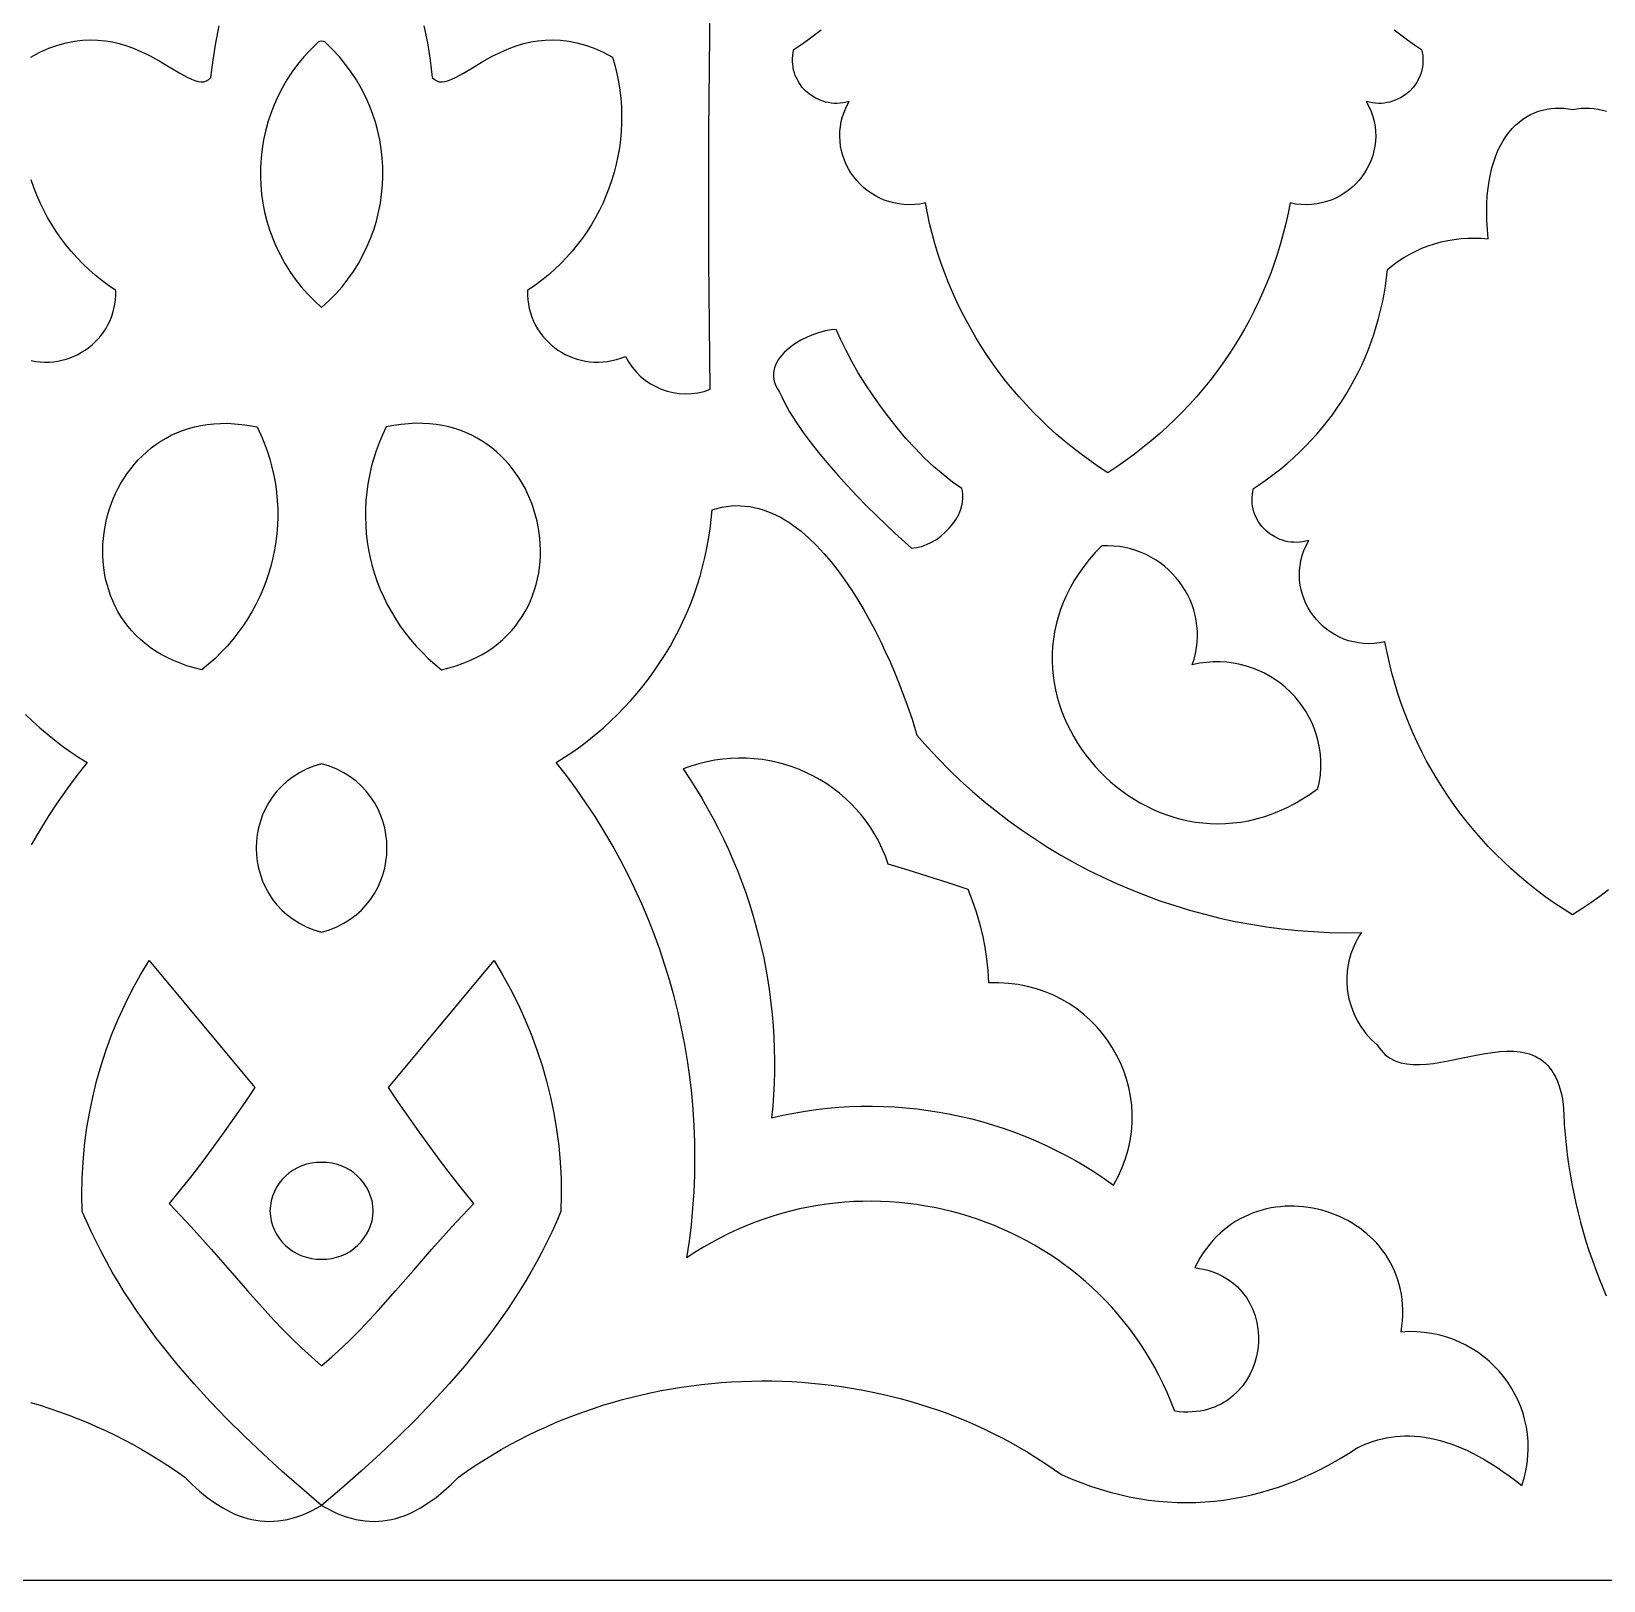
# Model space of a CAD drawing. Extents: x 50 to 3710, y -977 to -877.
# Drawn here: x 2681.3 to 2746.4, y -977.1 to -913 of the extents above; entities that cross this region are included whole.
import ezdxf

# ---------------------------------------------------------------- set-up
doc = ezdxf.new("R2010")
doc.units = 0
doc.layers.add('LAYER_1', color=18, linetype='CONTINUOUS')

msp = doc.modelspace()

# ---------------------------------------------------------------- linework, layer by layer
at = {"layer": 'LAYER_1'}
for points in [[(2697.582, -912.729), (2697.723, -913.432), (2697.838, -914.142), (2697.925, -914.857), (2698.013, -914.945), (2698.11, -915.003), (2698.216, -915.035), (2698.332, -915.041), (2698.456, -915.025), (2698.59, -914.987), (2698.733, -914.932), (2698.885, -914.86), (2699.217, -914.677), (2699.586, -914.456), (2699.994, -914.214), (2700.438, -913.969), (2700.675, -913.851), (2700.921, -913.738), (2701.177, -913.634), (2701.442, -913.54), (2701.717, -913.459), (2702.002, -913.392), (2702.296, -913.342), (2702.6, -913.312), (2702.914, -913.302), (2703.237, -913.316), (2703.571, -913.356), (2703.914, -913.423), (2704.266, -913.521), (2704.629, -913.651), (2705.002, -913.816), (2705.384, -914.017), (2705.482, -914.358), (2705.565, -914.701), (2705.633, -915.044), (2705.687, -915.388), (2705.726, -915.733), (2705.751, -916.077), (2705.762, -916.42), (2705.759, -916.763), (2705.742, -917.104), (2705.712, -917.443), (2705.668, -917.78), (2705.61, -918.115), (2705.54, -918.447), (2705.456, -918.775), (2705.359, -919.1), (2705.25, -919.42), (2705.127, -919.736), (2704.993, -920.047), (2704.845, -920.353), (2704.686, -920.654), (2704.514, -920.948), (2704.331, -921.236), (2704.136, -921.517), (2703.928, -921.791), (2703.71, -922.057), (2703.48, -922.315), (2703.239, -922.565), (2702.986, -922.806), (2702.723, -923.038), (2702.448, -923.261), (2702.164, -923.473), (2701.868, -923.676), (2701.867, -923.871), (2701.878, -924.062), (2701.902, -924.249), (2701.938, -924.431), (2701.985, -924.608), (2702.043, -924.78), (2702.111, -924.946), (2702.19, -925.107), (2702.278, -925.261), (2702.376, -925.409), (2702.482, -925.55), (2702.596, -925.684), (2702.718, -925.811), (2702.848, -925.93), (2702.984, -926.041), (2703.127, -926.143), (2703.276, -926.237), (2703.43, -926.322), (2703.589, -926.398), (2703.753, -926.464), (2703.921, -926.521), (2704.093, -926.567), (2704.269, -926.603), (2704.446, -926.628), (2704.627, -926.642), (2704.809, -926.645), (2704.993, -926.636), (2705.177, -926.615), (2705.363, -926.582), (2705.548, -926.536), (2705.733, -926.477), (2705.917, -926.405), (2706.046, -926.638), (2706.195, -926.854), (2706.361, -927.053), (2706.544, -927.233), (2706.741, -927.395), (2706.952, -927.538), (2707.173, -927.66), (2707.405, -927.762), (2707.646, -927.844), (2707.893, -927.903), (2708.146, -927.94), (2708.402, -927.954), (2708.66, -927.945), (2708.92, -927.912), (2709.178, -927.854), (2709.433, -927.77), (2709.398, -925.106), (2709.377, -922.442), (2709.37, -919.778), (2709.376, -917.114), (2709.397, -914.45), (2709.431, -911.786)], [(2681.306, -914.017), (2681.688, -913.816), (2682.061, -913.651), (2682.424, -913.521), (2682.776, -913.423), (2683.119, -913.356), (2683.453, -913.316), (2683.776, -913.302), (2684.09, -913.312), (2684.394, -913.342), (2684.688, -913.392), (2684.973, -913.459), (2685.248, -913.54), (2685.513, -913.634), (2685.769, -913.738), (2686.015, -913.851), (2686.252, -913.969), (2686.696, -914.214), (2687.104, -914.456), (2687.473, -914.677), (2687.805, -914.86), (2687.957, -914.932), (2688.1, -914.987), (2688.234, -915.025), (2688.358, -915.041), (2688.474, -915.035), (2688.58, -915.003), (2688.677, -914.945), (2688.765, -914.857), (2688.852, -914.142), (2688.967, -913.432), (2689.108, -912.729)], [(2737.738, -912.886), (2738.011, -913.101), (2738.291, -913.309), (2738.578, -913.51), (2738.871, -913.704), (2738.899, -913.83), (2738.918, -913.955), (2738.928, -914.078), (2738.929, -914.2), (2738.921, -914.32), (2738.905, -914.438), (2738.882, -914.554), (2738.851, -914.666), (2738.813, -914.776), (2738.767, -914.883), (2738.657, -915.085), (2738.522, -915.27), (2738.365, -915.438), (2738.188, -915.584), (2737.993, -915.708), (2737.783, -915.807), (2737.673, -915.847), (2737.56, -915.879), (2737.445, -915.904), (2737.327, -915.922), (2737.206, -915.932), (2737.084, -915.933), (2736.961, -915.927), (2736.836, -915.911), (2736.71, -915.887), (2736.583, -915.854), (2736.691, -916.058), (2736.781, -916.264), (2736.853, -916.471), (2736.907, -916.678), (2736.945, -916.886), (2736.966, -917.092), (2736.972, -917.297), (2736.962, -917.5), (2736.938, -917.701), (2736.899, -917.898), (2736.846, -918.09), (2736.78, -918.279), (2736.701, -918.461), (2736.61, -918.638), (2736.506, -918.808), (2736.392, -918.971), (2736.267, -919.126), (2736.131, -919.273), (2735.986, -919.41), (2735.831, -919.537), (2735.668, -919.654), (2735.496, -919.759), (2735.316, -919.853), (2735.129, -919.934), (2734.935, -920.002), (2734.735, -920.057), (2734.529, -920.097), (2734.317, -920.121), (2734.101, -920.131), (2733.881, -920.123), (2733.656, -920.099), (2733.429, -920.057), (2733.345, -920.482), (2733.251, -920.904), (2733.147, -921.323), (2733.032, -921.738), (2732.907, -922.149), (2732.771, -922.557), (2732.625, -922.96), (2732.469, -923.359), (2732.303, -923.753), (2732.127, -924.143), (2731.941, -924.528), (2731.745, -924.908), (2731.54, -925.283), (2731.325, -925.653), (2731.1, -926.017), (2730.865, -926.376), (2730.621, -926.729), (2730.368, -927.076), (2730.106, -927.417), (2729.834, -927.751), (2729.553, -928.08), (2729.263, -928.402), (2728.964, -928.717), (2728.656, -929.025), (2728.339, -929.326), (2728.014, -929.62), (2727.679, -929.906), (2727.337, -930.185), (2726.985, -930.456), (2726.625, -930.72), (2726.257, -930.975), (2725.881, -931.222), (2725.504, -930.975), (2725.136, -930.72), (2724.776, -930.456), (2724.425, -930.185), (2724.082, -929.906), (2723.748, -929.62), (2723.422, -929.326), (2723.106, -929.025), (2722.798, -928.717), (2722.499, -928.402), (2722.209, -928.08), (2721.928, -927.751), (2721.656, -927.417), (2721.393, -927.076), (2721.14, -926.729), (2720.896, -926.376), (2720.662, -926.017), (2720.437, -925.653), (2720.222, -925.283), (2720.016, -924.908), (2719.82, -924.528), (2719.634, -924.143), (2719.458, -923.753), (2719.292, -923.359), (2719.136, -922.96), (2718.99, -922.557), (2718.855, -922.149), (2718.73, -921.738), (2718.615, -921.323), (2718.51, -920.904), (2718.416, -920.482), (2718.333, -920.057), (2718.105, -920.099), (2717.881, -920.123), (2717.66, -920.131), (2717.444, -920.121), (2717.233, -920.097), (2717.027, -920.057), (2716.827, -920.002), (2716.633, -919.934), (2716.446, -919.853), (2716.266, -919.759), (2716.094, -919.654), (2715.93, -919.537), (2715.776, -919.41), (2715.63, -919.273), (2715.495, -919.126), (2715.37, -918.971), (2715.255, -918.808), (2715.152, -918.638), (2715.061, -918.461), (2714.982, -918.279), (2714.916, -918.09), (2714.863, -917.898), (2714.824, -917.701), (2714.8, -917.5), (2714.79, -917.297), (2714.795, -917.092), (2714.817, -916.886), (2714.854, -916.678), (2714.909, -916.471), (2714.981, -916.264), (2715.07, -916.058), (2715.178, -915.854), (2715.052, -915.887), (2714.926, -915.911), (2714.801, -915.927), (2714.677, -915.933), (2714.555, -915.932), (2714.435, -915.922), (2714.317, -915.904), (2714.201, -915.879), (2714.088, -915.847), (2713.978, -915.807), (2713.768, -915.708), (2713.573, -915.584), (2713.396, -915.438), (2713.239, -915.27), (2713.105, -915.085), (2712.994, -914.883), (2712.949, -914.776), (2712.911, -914.666), (2712.88, -914.554), (2712.856, -914.438), (2712.841, -914.32), (2712.833, -914.2), (2712.834, -914.078), (2712.844, -913.955), (2712.862, -913.83), (2712.89, -913.704), (2713.184, -913.51), (2713.471, -913.309), (2713.751, -913.101), (2714.024, -912.886)], [(2746.612, -948.489), (2746.25, -948.761), (2745.88, -949.025), (2745.501, -949.28), (2745.114, -949.527), (2744.726, -949.28), (2744.347, -949.025), (2743.977, -948.761), (2743.615, -948.489), (2743.263, -948.209), (2742.919, -947.921), (2742.584, -947.625), (2742.258, -947.322), (2741.941, -947.012), (2741.633, -946.694), (2741.335, -946.369), (2741.046, -946.037), (2740.766, -945.699), (2740.496, -945.354), (2740.236, -945.003), (2739.985, -944.646), (2739.744, -944.282), (2739.513, -943.913), (2739.291, -943.538), (2739.08, -943.158), (2738.879, -942.772), (2738.688, -942.382), (2738.507, -941.986), (2738.337, -941.585), (2738.177, -941.18), (2738.027, -940.771), (2737.889, -940.357), (2737.76, -939.939), (2737.643, -939.517), (2737.536, -939.091), (2737.44, -938.662), (2737.355, -938.229), (2737.128, -938.271), (2736.903, -938.296), (2736.683, -938.303), (2736.467, -938.294), (2736.255, -938.269), (2736.049, -938.229), (2735.849, -938.175), (2735.655, -938.107), (2735.468, -938.026), (2735.288, -937.932), (2735.117, -937.826), (2734.953, -937.71), (2734.798, -937.582), (2734.653, -937.445), (2734.517, -937.299), (2734.392, -937.144), (2734.278, -936.981), (2734.175, -936.811), (2734.083, -936.634), (2734.004, -936.451), (2733.938, -936.263), (2733.886, -936.07), (2733.847, -935.873), (2733.822, -935.673), (2733.812, -935.47), (2733.818, -935.265), (2733.839, -935.058), (2733.877, -934.851), (2733.931, -934.643), (2734.003, -934.436), (2734.093, -934.23), (2734.201, -934.026), (2734.074, -934.06), (2733.948, -934.084), (2733.823, -934.099), (2733.7, -934.106), (2733.578, -934.104), (2733.458, -934.094), (2733.339, -934.077), (2733.224, -934.052), (2733.111, -934.019), (2733.001, -933.98), (2732.791, -933.881), (2732.596, -933.757), (2732.419, -933.61), (2732.262, -933.443), (2732.127, -933.257), (2732.017, -933.055), (2731.971, -932.949), (2731.933, -932.839), (2731.902, -932.726), (2731.879, -932.611), (2731.863, -932.493), (2731.856, -932.373), (2731.857, -932.251), (2731.866, -932.127), (2731.885, -932.002), (2731.913, -931.876), (2732.206, -931.683), (2732.493, -931.482), (2732.773, -931.273), (2733.047, -931.058), (2733.313, -930.835), (2733.572, -930.606), (2733.824, -930.37), (2734.068, -930.127), (2734.305, -929.878), (2734.535, -929.623), (2734.757, -929.361), (2734.971, -929.094), (2735.177, -928.822), (2735.375, -928.543), (2735.565, -928.26), (2735.747, -927.972), (2735.921, -927.678), (2736.086, -927.38), (2736.243, -927.077), (2736.391, -926.77), (2736.53, -926.458), (2736.66, -926.143), (2736.782, -925.824), (2736.894, -925.501), (2736.997, -925.174), (2737.091, -924.844), (2737.176, -924.511), (2737.251, -924.175), (2737.316, -923.837), (2737.372, -923.495), (2737.418, -923.151), (2737.454, -922.805), (2737.674, -922.628), (2737.902, -922.464), (2738.138, -922.312), (2738.38, -922.172), (2738.629, -922.046), (2738.884, -921.932), (2739.144, -921.832), (2739.408, -921.744), (2739.677, -921.671), (2739.95, -921.611), (2740.225, -921.564), (2740.503, -921.532), (2740.783, -921.514), (2741.065, -921.51), (2741.348, -921.52), (2741.631, -921.546), (2741.596, -921.157), (2741.575, -920.785), (2741.567, -920.428), (2741.573, -920.086), (2741.591, -919.759), (2741.622, -919.447), (2741.664, -919.151), (2741.717, -918.869), (2741.781, -918.602), (2741.856, -918.349), (2741.94, -918.111), (2742.033, -917.887), (2742.136, -917.677), (2742.246, -917.481), (2742.364, -917.298), (2742.49, -917.13), (2742.623, -916.975), (2742.762, -916.834), (2742.907, -916.705), (2743.057, -916.59), (2743.213, -916.488), (2743.373, -916.399), (2743.537, -916.323), (2743.704, -916.259), (2743.875, -916.208), (2744.048, -916.17), (2744.223, -916.143), (2744.4, -916.128), (2744.578, -916.126), (2744.756, -916.135), (2744.935, -916.156), (2745.114, -916.189), (2745.292, -916.156), (2745.471, -916.135), (2745.649, -916.126), (2745.827, -916.128), (2746.004, -916.143), (2746.179, -916.17), (2746.353, -916.208), (2746.523, -916.259)], [(2681.327, -926.582), (2681.513, -926.615), (2681.697, -926.636), (2681.881, -926.645), (2682.063, -926.642), (2682.244, -926.628), (2682.422, -926.603), (2682.597, -926.567), (2682.769, -926.521), (2682.937, -926.464), (2683.101, -926.398), (2683.26, -926.322), (2683.414, -926.237), (2683.563, -926.143), (2683.706, -926.041), (2683.842, -925.93), (2683.972, -925.811), (2684.094, -925.684), (2684.208, -925.55), (2684.314, -925.409), (2684.412, -925.261), (2684.5, -925.107), (2684.579, -924.946), (2684.647, -924.78), (2684.705, -924.608), (2684.752, -924.431), (2684.788, -924.249), (2684.812, -924.062), (2684.823, -923.871), (2684.822, -923.676), (2684.527, -923.473), (2684.242, -923.261), (2683.967, -923.038), (2683.704, -922.806), (2683.451, -922.565), (2683.21, -922.315), (2682.98, -922.057), (2682.762, -921.791), (2682.555, -921.517), (2682.359, -921.236), (2682.176, -920.948), (2682.004, -920.654), (2681.845, -920.353), (2681.697, -920.047), (2681.563, -919.736), (2681.44, -919.42), (2681.331, -919.1)], [(2681.3, -969.705), (2681.699, -969.826), (2682.096, -969.955), (2682.491, -970.091), (2682.884, -970.234), (2683.273, -970.386), (2683.66, -970.545), (2684.043, -970.712), (2684.424, -970.886), (2684.801, -971.069), (2685.174, -971.259), (2685.544, -971.456), (2685.91, -971.661), (2686.272, -971.874), (2686.63, -972.095), (2686.984, -972.323), (2687.334, -972.559), (2687.678, -972.803), (2687.984, -973.102), (2688.295, -973.381), (2688.61, -973.637), (2688.931, -973.869), (2689.257, -974.074), (2689.59, -974.25), (2689.758, -974.327), (2689.929, -974.396), (2690.101, -974.457), (2690.275, -974.509), (2690.451, -974.552), (2690.629, -974.586), (2690.808, -974.611), (2690.99, -974.627), (2691.174, -974.632), (2691.359, -974.628), (2691.547, -974.613), (2691.737, -974.588), (2691.93, -974.551), (2692.125, -974.504), (2692.322, -974.445), (2692.521, -974.374), (2692.723, -974.292), (2692.927, -974.197), (2693.134, -974.09), (2693.344, -973.97), (2692.51, -973.26), (2691.702, -972.549), (2690.92, -971.835), (2690.164, -971.118), (2689.436, -970.396), (2688.736, -969.669), (2688.065, -968.934), (2687.423, -968.191), (2687.113, -967.816), (2686.812, -967.438), (2686.517, -967.058), (2686.231, -966.676), (2685.953, -966.29), (2685.682, -965.901), (2685.42, -965.509), (2685.166, -965.113), (2684.92, -964.714), (2684.683, -964.311), (2684.454, -963.905), (2684.234, -963.494), (2684.022, -963.08), (2683.819, -962.661), (2683.625, -962.238), (2683.439, -961.81), (2683.424, -961.124), (2683.434, -960.44), (2683.471, -959.759), (2683.533, -959.08), (2683.62, -958.405), (2683.733, -957.734), (2683.87, -957.068), (2684.033, -956.408), (2684.221, -955.755), (2684.433, -955.108), (2684.669, -954.47), (2684.929, -953.839), (2685.214, -953.218), (2685.522, -952.607), (2685.854, -952.006), (2686.21, -951.416), (2690.578, -956.666), (2690.164, -957.286), (2689.741, -957.902), (2689.31, -958.512), (2688.872, -959.116), (2688.426, -959.715), (2687.972, -960.309), (2687.511, -960.897), (2687.042, -961.479), (2687.508, -961.967), (2687.951, -962.443), (2688.779, -963.364), (2689.548, -964.246), (2690.282, -965.092), (2691.005, -965.905), (2691.37, -966.301), (2691.741, -966.69), (2692.121, -967.073), (2692.513, -967.45), (2692.92, -967.821), (2693.345, -968.187), (2693.77, -967.821), (2694.177, -967.45), (2694.569, -967.073), (2694.949, -966.69), (2695.32, -966.301), (2695.685, -965.905), (2696.408, -965.092), (2697.142, -964.246), (2697.911, -963.364), (2698.739, -962.443), (2699.182, -961.967), (2699.648, -961.479), (2699.179, -960.897), (2698.718, -960.309), (2698.264, -959.715), (2697.818, -959.116), (2697.38, -958.512), (2696.949, -957.902), (2696.527, -957.286), (2696.112, -956.666), (2700.48, -951.416), (2700.836, -952.006), (2701.168, -952.607), (2701.476, -953.218), (2701.761, -953.839), (2702.021, -954.47), (2702.257, -955.108), (2702.469, -955.755), (2702.657, -956.408), (2702.82, -957.068), (2702.957, -957.734), (2703.07, -958.405), (2703.158, -959.08), (2703.219, -959.759), (2703.256, -960.44), (2703.266, -961.124), (2703.251, -961.81), (2703.065, -962.238), (2702.871, -962.661), (2702.668, -963.08), (2702.456, -963.494), (2702.236, -963.905), (2702.007, -964.311), (2701.77, -964.714), (2701.524, -965.113), (2701.27, -965.509), (2701.008, -965.901), (2700.737, -966.29), (2700.459, -966.676), (2700.173, -967.058), (2699.878, -967.438), (2699.267, -968.191), (2698.625, -968.934), (2697.954, -969.669), (2697.254, -970.396), (2696.526, -971.118), (2695.77, -971.835), (2694.988, -972.549), (2694.18, -973.26), (2693.346, -973.97), (2693.556, -974.09), (2693.763, -974.197), (2693.967, -974.292), (2694.169, -974.374), (2694.368, -974.445), (2694.565, -974.504), (2694.76, -974.551), (2694.953, -974.588), (2695.143, -974.613), (2695.331, -974.628), (2695.517, -974.632), (2695.7, -974.627), (2695.882, -974.611), (2696.062, -974.586), (2696.239, -974.552), (2696.415, -974.509), (2696.589, -974.457), (2696.761, -974.396), (2696.932, -974.327), (2697.1, -974.25), (2697.433, -974.074), (2697.759, -973.869), (2698.08, -973.637), (2698.395, -973.381), (2698.706, -973.102), (2699.012, -972.803), (2699.356, -972.559), (2699.706, -972.323), (2700.06, -972.095), (2700.418, -971.874), (2700.78, -971.661), (2701.146, -971.456), (2701.516, -971.259), (2701.889, -971.069), (2702.266, -970.886), (2702.647, -970.712), (2703.03, -970.545), (2703.417, -970.386), (2703.806, -970.234), (2704.199, -970.091), (2704.594, -969.955), (2704.991, -969.826), (2705.391, -969.705), (2705.792, -969.592), (2706.196, -969.487), (2706.602, -969.389), (2707.009, -969.299), (2707.418, -969.217), (2707.828, -969.142), (2708.239, -969.075), (2708.652, -969.016), (2709.065, -968.965), (2709.479, -968.921), (2709.894, -968.885), (2710.309, -968.856), (2710.725, -968.835), (2711.141, -968.822), (2711.556, -968.817), (2711.972, -968.819), (2712.387, -968.829), (2712.802, -968.846), (2713.217, -968.871), (2713.63, -968.904), (2714.043, -968.945), (2714.454, -968.993), (2714.865, -969.049), (2715.274, -969.113), (2715.681, -969.184), (2716.087, -969.263), (2716.491, -969.35), (2716.894, -969.444), (2717.294, -969.546), (2717.691, -969.656), (2718.087, -969.773), (2718.48, -969.898), (2718.87, -970.031), (2719.257, -970.171), (2719.641, -970.319), (2720.022, -970.475), (2720.4, -970.639), (2720.774, -970.81), (2721.145, -970.988), (2721.512, -971.175), (2721.874, -971.369), (2722.233, -971.571), (2722.588, -971.78), (2722.938, -971.997), (2723.284, -972.222), (2723.625, -972.455), (2723.961, -972.695), (2724.366, -972.869), (2724.769, -973.028), (2725.172, -973.173), (2725.574, -973.304), (2725.975, -973.421), (2726.376, -973.523), (2726.774, -973.611), (2727.172, -973.686), (2727.569, -973.747), (2727.964, -973.794), (2728.358, -973.827), (2728.75, -973.847), (2729.141, -973.854), (2729.53, -973.847), (2729.918, -973.827), (2730.304, -973.795), (2730.689, -973.749), (2731.071, -973.691), (2731.452, -973.62), (2731.831, -973.536), (2732.207, -973.44), (2732.582, -973.332), (2732.955, -973.211), (2733.325, -973.078), (2733.693, -972.933), (2734.059, -972.777), (2734.423, -972.608), (2734.784, -972.428), (2735.142, -972.236), (2735.498, -972.033), (2735.852, -971.818), (2736.202, -971.593), (2736.536, -971.44), (2736.881, -971.313), (2737.058, -971.259), (2737.238, -971.213), (2737.421, -971.174), (2737.607, -971.142), (2737.796, -971.118), (2737.988, -971.102), (2738.183, -971.094), (2738.382, -971.095), (2738.583, -971.104), (2738.788, -971.121), (2738.995, -971.147), (2739.206, -971.183), (2739.42, -971.228), (2739.637, -971.282), (2739.857, -971.346), (2740.08, -971.42), (2740.307, -971.503), (2740.537, -971.598), (2740.77, -971.702), (2741.006, -971.818), (2741.245, -971.944), (2741.488, -972.081), (2741.734, -972.23), (2741.983, -972.39), (2742.236, -972.562), (2742.492, -972.746), (2742.751, -972.941), (2743.014, -973.15), (2743.11, -972.842), (2743.186, -972.536), (2743.24, -972.23), (2743.273, -971.925), (2743.287, -971.623), (2743.28, -971.323), (2743.255, -971.028), (2743.212, -970.736), (2743.15, -970.45), (2743.071, -970.169), (2742.975, -969.894), (2742.863, -969.626), (2742.735, -969.366), (2742.592, -969.115), (2742.434, -968.872), (2742.262, -968.639), (2742.077, -968.417), (2741.878, -968.206), (2741.667, -968.006), (2741.443, -967.819), (2741.208, -967.645), (2740.962, -967.485), (2740.706, -967.339), (2740.44, -967.209), (2740.164, -967.094), (2739.88, -966.996), (2739.587, -966.915), (2739.287, -966.852), (2738.979, -966.808), (2738.665, -966.783), (2738.345, -966.778), (2738.019, -966.793), (2738.054, -966.557), (2738.077, -966.324), (2738.09, -966.097), (2738.092, -965.873), (2738.083, -965.655), (2738.063, -965.441), (2738.034, -965.231), (2737.995, -965.027), (2737.947, -964.827), (2737.89, -964.632), (2737.824, -964.443), (2737.749, -964.259), (2737.666, -964.08), (2737.576, -963.906), (2737.477, -963.738), (2737.372, -963.575), (2737.259, -963.418), (2737.14, -963.267), (2737.014, -963.122), (2736.882, -962.982), (2736.744, -962.849), (2736.601, -962.722), (2736.453, -962.601), (2736.299, -962.486), (2736.141, -962.378), (2735.978, -962.276), (2735.812, -962.181), (2735.641, -962.092), (2735.468, -962.01), (2735.291, -961.936), (2735.111, -961.868), (2734.928, -961.807), (2734.743, -961.753), (2734.557, -961.706), (2734.368, -961.667), (2734.178, -961.635), (2733.987, -961.611), (2733.795, -961.594), (2733.603, -961.585), (2733.41, -961.584), (2733.218, -961.59), (2733.026, -961.605), (2732.834, -961.628), (2732.644, -961.658), (2732.454, -961.697), (2732.267, -961.745), (2732.081, -961.801), (2731.897, -961.865), (2731.715, -961.938), (2731.537, -962.019), (2731.361, -962.11), (2731.189, -962.209), (2731.02, -962.317), (2730.855, -962.435), (2730.694, -962.561), (2730.538, -962.697), (2730.387, -962.842), (2730.241, -962.997), (2730.1, -963.161), (2729.964, -963.334), (2729.835, -963.518), (2729.712, -963.711), (2729.596, -963.914), (2729.486, -964.127), (2729.671, -964.157), (2729.849, -964.194), (2730.02, -964.239), (2730.184, -964.29), (2730.341, -964.349), (2730.491, -964.414), (2730.634, -964.485), (2730.771, -964.562), (2730.9, -964.645), (2731.023, -964.734), (2731.139, -964.828), (2731.248, -964.926), (2731.351, -965.029), (2731.447, -965.137), (2731.619, -965.364), (2731.766, -965.606), (2731.886, -965.859), (2731.982, -966.122), (2732.052, -966.393), (2732.097, -966.67), (2732.118, -966.95), (2732.115, -967.231), (2732.088, -967.511), (2732.037, -967.788), (2731.963, -968.059), (2731.866, -968.323), (2731.746, -968.577), (2731.604, -968.819), (2731.44, -969.047), (2731.254, -969.259), (2731.047, -969.452), (2730.935, -969.541), (2730.819, -969.625), (2730.697, -969.703), (2730.569, -969.775), (2730.437, -969.841), (2730.3, -969.9), (2730.157, -969.952), (2730.01, -969.998), (2729.857, -970.036), (2729.7, -970.066), (2729.537, -970.089), (2729.37, -970.103), (2729.198, -970.109), (2729.021, -970.106), (2728.84, -970.095), (2728.654, -970.074), (2728.508, -969.697), (2728.353, -969.327), (2728.187, -968.965), (2728.013, -968.611), (2727.829, -968.264), (2727.635, -967.924), (2727.433, -967.592), (2727.222, -967.269), (2727.003, -966.953), (2726.776, -966.644), (2726.54, -966.344), (2726.297, -966.052), (2726.046, -965.768), (2725.788, -965.493), (2725.523, -965.225), (2725.251, -964.966), (2724.972, -964.715), (2724.687, -964.473), (2724.396, -964.239), (2724.098, -964.014), (2723.795, -963.798), (2723.487, -963.59), (2723.173, -963.392), (2722.854, -963.202), (2722.53, -963.021), (2722.201, -962.849), (2721.868, -962.687), (2721.531, -962.533), (2721.189, -962.389), (2720.844, -962.254), (2720.496, -962.128), (2720.144, -962.012), (2719.789, -961.906), (2719.431, -961.809), (2719.071, -961.722), (2718.708, -961.644), (2718.343, -961.577), (2717.976, -961.519), (2717.607, -961.471), (2717.236, -961.433), (2716.865, -961.405), (2716.492, -961.388), (2716.118, -961.381), (2715.744, -961.384), (2715.369, -961.397), (2714.994, -961.421), (2714.619, -961.455), (2714.245, -961.5), (2713.871, -961.556), (2713.497, -961.622), (2713.125, -961.699), (2712.753, -961.788), (2712.383, -961.886), (2712.015, -961.996), (2711.648, -962.118), (2711.284, -962.25), (2710.921, -962.393), (2710.561, -962.548), (2710.204, -962.714), (2709.85, -962.892), (2709.499, -963.081), (2709.151, -963.281), (2708.807, -963.493), (2708.466, -963.717), (2708.567, -963.035), (2708.649, -962.351), (2708.713, -961.668), (2708.759, -960.984), (2708.787, -960.301), (2708.798, -959.619), (2708.79, -958.937), (2708.764, -958.258), (2708.721, -957.58), (2708.661, -956.903), (2708.583, -956.23), (2708.487, -955.559), (2708.374, -954.891), (2708.244, -954.226), (2708.097, -953.565), (2707.933, -952.909), (2707.751, -952.256), (2707.553, -951.608), (2707.338, -950.965), (2707.107, -950.328), (2706.858, -949.696), (2706.594, -949.07), (2706.312, -948.451), (2706.015, -947.838), (2705.701, -947.232), (2705.371, -946.633), (2705.025, -946.042), (2704.663, -945.459), (2704.284, -944.884), (2703.89, -944.318), (2703.481, -943.761), (2703.055, -943.212), (2703.402, -942.996), (2703.74, -942.77), (2704.07, -942.535), (2704.392, -942.291), (2704.705, -942.038), (2705.01, -941.777), (2705.306, -941.508), (2705.594, -941.231), (2705.873, -940.946), (2706.142, -940.653), (2706.403, -940.353), (2706.654, -940.046), (2706.896, -939.732), (2707.128, -939.411), (2707.35, -939.084), (2707.562, -938.751), (2707.765, -938.412), (2707.957, -938.067), (2708.139, -937.716), (2708.311, -937.36), (2708.472, -936.999), (2708.622, -936.633), (2708.762, -936.263), (2708.89, -935.888), (2709.008, -935.509), (2709.114, -935.125), (2709.209, -934.738), (2709.292, -934.348), (2709.364, -933.954), (2709.423, -933.557), (2709.471, -933.157), (2709.507, -932.755), (2709.707, -932.697), (2709.906, -932.651), (2710.103, -932.617), (2710.298, -932.596), (2710.492, -932.586), (2710.684, -932.588), (2710.875, -932.601), (2711.064, -932.624), (2711.251, -932.659), (2711.436, -932.703), (2711.62, -932.757), (2711.802, -932.821), (2711.981, -932.895), (2712.159, -932.977), (2712.335, -933.068), (2712.51, -933.168), (2712.682, -933.276), (2712.852, -933.392), (2713.186, -933.645), (2713.512, -933.927), (2713.829, -934.234), (2714.137, -934.564), (2714.436, -934.916), (2714.725, -935.285), (2715.005, -935.671), (2715.276, -936.07), (2715.536, -936.481), (2715.785, -936.9), (2716.025, -937.326), (2716.253, -937.757), (2716.47, -938.189), (2716.676, -938.62), (2716.871, -939.049), (2717.053, -939.472), (2717.224, -939.888), (2717.528, -940.687), (2717.782, -941.427), (2717.982, -942.088), (2718.416, -942.58), (2718.862, -943.058), (2719.321, -943.522), (2719.792, -943.972), (2720.274, -944.408), (2720.767, -944.83), (2721.271, -945.237), (2721.785, -945.629), (2722.31, -946.007), (2722.845, -946.37), (2723.388, -946.718), (2723.941, -947.05), (2724.503, -947.367), (2725.073, -947.669), (2725.652, -947.955), (2726.238, -948.225), (2726.831, -948.479), (2727.431, -948.716), (2728.038, -948.938), (2728.652, -949.143), (2729.271, -949.331), (2729.896, -949.502), (2730.526, -949.657), (2731.161, -949.794), (2731.801, -949.914), (2732.445, -950.017), (2733.093, -950.102), (2733.745, -950.169), (2734.399, -950.219), (2735.057, -950.25), (2735.717, -950.263), (2736.379, -950.258), (2736.289, -950.397), (2736.207, -950.54), (2736.131, -950.685), (2736.063, -950.832), (2735.949, -951.133), (2735.864, -951.44), (2735.807, -951.752), (2735.78, -952.067), (2735.78, -952.382), (2735.809, -952.695), (2735.866, -953.005), (2735.951, -953.309), (2736.064, -953.606), (2736.204, -953.893), (2736.371, -954.169), (2736.465, -954.302), (2736.566, -954.431), (2736.674, -954.557), (2736.788, -954.678), (2736.909, -954.795), (2737.036, -954.907), (2737.111, -955.025), (2737.192, -955.132), (2737.278, -955.228), (2737.369, -955.315), (2737.465, -955.392), (2737.565, -955.46), (2737.671, -955.519), (2737.78, -955.57), (2737.894, -955.613), (2738.012, -955.649), (2738.259, -955.698), (2738.519, -955.723), (2738.791, -955.725), (2739.073, -955.708), (2739.364, -955.675), (2739.662, -955.629), (2739.966, -955.574), (2740.583, -955.448), (2741.203, -955.322), (2741.51, -955.267), (2741.813, -955.221), (2742.111, -955.188), (2742.401, -955.172), (2742.682, -955.174), (2742.953, -955.198), (2743.212, -955.248), (2743.336, -955.284), (2743.457, -955.327), (2743.574, -955.378), (2743.687, -955.437), (2743.795, -955.505), (2743.9, -955.583), (2744, -955.669), (2744.095, -955.766), (2744.184, -955.873), (2744.269, -955.991), (2744.349, -956.12), (2744.422, -956.26), (2744.49, -956.413), (2744.552, -956.578), (2744.608, -956.755), (2744.658, -956.946), (2744.7, -957.15), (2744.736, -957.368), (2744.753, -957.787), (2744.778, -958.204), (2744.811, -958.619), (2744.851, -959.031), (2744.9, -959.442), (2744.956, -959.851), (2745.02, -960.257), (2745.091, -960.661), (2745.17, -961.063), (2745.256, -961.462), (2745.35, -961.858), (2745.451, -962.252), (2745.56, -962.643), (2745.675, -963.031), (2745.798, -963.416), (2745.927, -963.798), (2746.064, -964.177), (2746.207, -964.553), (2746.515, -965.295)], [(2681.096, -941.231), (2681.384, -941.508), (2681.68, -941.777), (2681.985, -942.038), (2682.298, -942.291), (2682.62, -942.535), (2682.95, -942.77), (2683.289, -942.996), (2683.635, -943.212), (2683.209, -943.761), (2682.8, -944.318), (2682.406, -944.884), (2682.027, -945.459), (2681.665, -946.042), (2681.319, -946.633)], [(2759.058, -977.082), (2693.345, -977.082), (2627.632, -977.082)]]:
    msp.add_lwpolyline(points, dxfattribs=at)
for points in [[(2693.345, -924.39), (2693.646, -924.112), (2693.928, -923.822), (2694.191, -923.521), (2694.435, -923.21), (2694.66, -922.889), (2694.866, -922.559), (2695.053, -922.221), (2695.221, -921.876), (2695.37, -921.524), (2695.5, -921.166), (2695.611, -920.804), (2695.703, -920.437), (2695.776, -920.067), (2695.83, -919.695), (2695.864, -919.32), (2695.88, -918.945), (2695.876, -918.569), (2695.853, -918.193), (2695.811, -917.819), (2695.75, -917.447), (2695.67, -917.078), (2695.571, -916.712), (2695.452, -916.351), (2695.314, -915.995), (2695.157, -915.645), (2694.981, -915.301), (2694.786, -914.965), (2694.571, -914.637), (2694.337, -914.318), (2694.084, -914.009), (2693.811, -913.711), (2693.519, -913.424), (2693.497, -913.404), (2693.467, -913.387), (2693.42, -913.372), (2693.345, -913.361), (2693.27, -913.372), (2693.223, -913.387), (2693.171, -913.424), (2692.879, -913.711), (2692.607, -914.009), (2692.353, -914.318), (2692.119, -914.637), (2691.904, -914.965), (2691.709, -915.301), (2691.533, -915.645), (2691.376, -915.995), (2691.238, -916.351), (2691.119, -916.712), (2691.02, -917.078), (2690.94, -917.447), (2690.879, -917.819), (2690.837, -918.193), (2690.814, -918.569), (2690.81, -918.945), (2690.826, -919.32), (2690.86, -919.695), (2690.914, -920.067), (2690.987, -920.437), (2691.079, -920.804), (2691.19, -921.166), (2691.32, -921.524), (2691.469, -921.876), (2691.637, -922.221), (2691.824, -922.559), (2692.03, -922.889), (2692.255, -923.21), (2692.499, -923.521), (2692.762, -923.822), (2693.044, -924.112)], [(2719.847, -931.876), (2719.455, -931.607), (2719.063, -931.303), (2718.673, -930.966), (2718.286, -930.601), (2717.905, -930.211), (2717.531, -929.8), (2717.167, -929.371), (2716.815, -928.927), (2716.476, -928.473), (2716.152, -928.012), (2715.846, -927.548), (2715.558, -927.083), (2715.292, -926.623), (2715.049, -926.169), (2714.831, -925.727), (2714.639, -925.299), (2714.435, -925.312), (2714.205, -925.351), (2713.958, -925.415), (2713.701, -925.502), (2713.44, -925.611), (2713.182, -925.74), (2712.934, -925.889), (2712.703, -926.056), (2712.596, -926.146), (2712.496, -926.24), (2712.404, -926.338), (2712.32, -926.44), (2712.245, -926.545), (2712.181, -926.653), (2712.129, -926.765), (2712.088, -926.88), (2712.06, -926.998), (2712.046, -927.118), (2712.046, -927.241), (2712.062, -927.367), (2712.094, -927.494), (2712.144, -927.624), (2712.212, -927.756), (2712.298, -927.89), (2712.386, -928.086), (2712.485, -928.286), (2712.715, -928.699), (2712.982, -929.126), (2713.282, -929.561), (2713.611, -930.004), (2713.963, -930.449), (2714.334, -930.894), (2714.719, -931.336), (2715.114, -931.77), (2715.514, -932.195), (2715.914, -932.606), (2716.31, -933), (2717.07, -933.724), (2717.757, -934.341), (2717.964, -934.319), (2718.173, -934.27), (2718.382, -934.196), (2718.587, -934.099), (2718.787, -933.981), (2718.978, -933.844), (2719.158, -933.69), (2719.324, -933.521), (2719.474, -933.34), (2719.605, -933.147), (2719.714, -932.946), (2719.799, -932.738), (2719.858, -932.525), (2719.876, -932.417), (2719.887, -932.309), (2719.89, -932.2), (2719.885, -932.092), (2719.87, -931.984)], [(2688.382, -939.377), (2688.07, -939.3), (2687.772, -939.211), (2687.486, -939.111), (2687.213, -938.999), (2686.953, -938.877), (2686.706, -938.745), (2686.472, -938.603), (2686.25, -938.451), (2686.041, -938.291), (2685.844, -938.123), (2685.659, -937.946), (2685.487, -937.762), (2685.326, -937.571), (2685.178, -937.374), (2685.041, -937.17), (2684.916, -936.961), (2684.803, -936.747), (2684.701, -936.527), (2684.611, -936.304), (2684.532, -936.077), (2684.464, -935.847), (2684.407, -935.613), (2684.361, -935.378), (2684.327, -935.14), (2684.303, -934.901), (2684.289, -934.661), (2684.287, -934.421), (2684.294, -934.18), (2684.313, -933.939), (2684.341, -933.7), (2684.38, -933.462), (2684.428, -933.225), (2684.487, -932.991), (2684.555, -932.759), (2684.634, -932.531), (2684.721, -932.306), (2684.819, -932.085), (2684.926, -931.868), (2685.042, -931.657), (2685.167, -931.451), (2685.302, -931.251), (2685.445, -931.057), (2685.598, -930.87), (2685.759, -930.69), (2685.929, -930.518), (2686.107, -930.355), (2686.294, -930.199), (2686.49, -930.053), (2686.694, -929.917), (2686.905, -929.79), (2687.125, -929.674), (2687.353, -929.569), (2687.589, -929.476), (2687.833, -929.394), (2688.084, -929.324), (2688.343, -929.268), (2688.609, -929.224), (2688.882, -929.194), (2689.163, -929.179), (2689.451, -929.178), (2689.746, -929.192), (2690.048, -929.221), (2690.356, -929.267), (2690.672, -929.329), (2690.827, -929.656), (2690.966, -929.986), (2691.09, -930.32), (2691.198, -930.657), (2691.291, -930.996), (2691.369, -931.336), (2691.431, -931.679), (2691.479, -932.022), (2691.511, -932.366), (2691.529, -932.711), (2691.532, -933.054), (2691.521, -933.397), (2691.495, -933.739), (2691.454, -934.079), (2691.399, -934.417), (2691.33, -934.752), (2691.247, -935.084), (2691.15, -935.412), (2691.04, -935.737), (2690.915, -936.056), (2690.776, -936.371), (2690.625, -936.681), (2690.459, -936.984), (2690.28, -937.282), (2690.088, -937.572), (2689.883, -937.855), (2689.665, -938.131), (2689.434, -938.398), (2689.19, -938.657), (2688.934, -938.907), (2688.664, -939.147)], [(2698.308, -939.377), (2698.62, -939.3), (2698.918, -939.211), (2699.204, -939.111), (2699.477, -938.999), (2699.737, -938.877), (2699.984, -938.745), (2700.218, -938.603), (2700.44, -938.451), (2700.649, -938.291), (2700.846, -938.123), (2701.031, -937.946), (2701.203, -937.762), (2701.364, -937.571), (2701.512, -937.374), (2701.649, -937.17), (2701.774, -936.961), (2701.887, -936.747), (2701.989, -936.527), (2702.079, -936.304), (2702.158, -936.077), (2702.226, -935.847), (2702.283, -935.613), (2702.329, -935.378), (2702.363, -935.14), (2702.387, -934.901), (2702.401, -934.661), (2702.403, -934.421), (2702.396, -934.18), (2702.377, -933.939), (2702.349, -933.7), (2702.31, -933.462), (2702.262, -933.225), (2702.203, -932.991), (2702.135, -932.759), (2702.056, -932.531), (2701.969, -932.306), (2701.871, -932.085), (2701.764, -931.868), (2701.648, -931.657), (2701.523, -931.451), (2701.388, -931.251), (2701.245, -931.057), (2701.092, -930.87), (2700.931, -930.69), (2700.761, -930.518), (2700.583, -930.355), (2700.396, -930.199), (2700.2, -930.053), (2699.996, -929.917), (2699.785, -929.79), (2699.565, -929.674), (2699.337, -929.569), (2699.101, -929.476), (2698.857, -929.394), (2698.606, -929.324), (2698.347, -929.268), (2698.081, -929.224), (2697.808, -929.194), (2697.527, -929.179), (2697.239, -929.178), (2696.944, -929.192), (2696.642, -929.221), (2696.334, -929.267), (2696.018, -929.329), (2695.863, -929.656), (2695.724, -929.986), (2695.6, -930.32), (2695.492, -930.657), (2695.399, -930.996), (2695.321, -931.336), (2695.259, -931.679), (2695.211, -932.022), (2695.179, -932.366), (2695.161, -932.711), (2695.158, -933.054), (2695.169, -933.397), (2695.195, -933.739), (2695.236, -934.079), (2695.291, -934.417), (2695.36, -934.752), (2695.443, -935.084), (2695.54, -935.412), (2695.651, -935.737), (2695.775, -936.056), (2695.914, -936.371), (2696.065, -936.681), (2696.231, -936.984), (2696.41, -937.282), (2696.602, -937.572), (2696.807, -937.855), (2697.025, -938.131), (2697.256, -938.398), (2697.5, -938.657), (2697.757, -938.907), (2698.026, -939.147)], [(2734.582, -944.298), (2734.642, -944.009), (2734.682, -943.723), (2734.702, -943.44), (2734.703, -943.161), (2734.685, -942.886), (2734.65, -942.615), (2734.597, -942.35), (2734.527, -942.09), (2734.441, -941.838), (2734.34, -941.592), (2734.223, -941.354), (2734.092, -941.124), (2733.948, -940.903), (2733.79, -940.692), (2733.62, -940.49), (2733.437, -940.299), (2733.244, -940.12), (2733.039, -939.952), (2732.825, -939.796), (2732.6, -939.654), (2732.367, -939.525), (2732.126, -939.41), (2731.876, -939.311), (2731.62, -939.226), (2731.356, -939.157), (2731.087, -939.105), (2730.813, -939.07), (2730.533, -939.052), (2730.249, -939.053), (2729.962, -939.073), (2729.672, -939.112), (2729.379, -939.172), (2729.454, -938.938), (2729.512, -938.705), (2729.554, -938.472), (2729.581, -938.241), (2729.593, -938.01), (2729.59, -937.782), (2729.573, -937.557), (2729.542, -937.334), (2729.497, -937.115), (2729.439, -936.901), (2729.369, -936.69), (2729.286, -936.485), (2729.191, -936.286), (2729.084, -936.093), (2728.967, -935.906), (2728.838, -935.727), (2728.699, -935.555), (2728.55, -935.391), (2728.392, -935.237), (2728.224, -935.091), (2728.048, -934.955), (2727.863, -934.83), (2727.67, -934.715), (2727.469, -934.611), (2727.261, -934.52), (2727.046, -934.44), (2726.824, -934.373), (2726.597, -934.32), (2726.363, -934.281), (2726.125, -934.256), (2725.881, -934.245), (2725.633, -934.25), (2725.365, -934.53), (2725.118, -934.814), (2724.89, -935.102), (2724.682, -935.394), (2724.493, -935.689), (2724.323, -935.986), (2724.171, -936.286), (2724.038, -936.588), (2723.922, -936.891), (2723.824, -937.196), (2723.743, -937.501), (2723.678, -937.806), (2723.631, -938.112), (2723.599, -938.417), (2723.582, -938.721), (2723.581, -939.025), (2723.595, -939.326), (2723.624, -939.625), (2723.667, -939.922), (2723.724, -940.216), (2723.794, -940.507), (2723.877, -940.795), (2723.974, -941.078), (2724.083, -941.357), (2724.203, -941.631), (2724.336, -941.899), (2724.48, -942.162), (2724.635, -942.42), (2724.801, -942.67), (2724.977, -942.914), (2725.163, -943.151), (2725.359, -943.38), (2725.564, -943.601), (2725.778, -943.813), (2726.001, -944.017), (2726.231, -944.212), (2726.47, -944.397), (2726.716, -944.571), (2726.969, -944.736), (2727.229, -944.89), (2727.496, -945.032), (2727.768, -945.163), (2728.047, -945.282), (2728.33, -945.388), (2728.619, -945.482), (2728.912, -945.562), (2729.21, -945.629), (2729.511, -945.682), (2729.816, -945.721), (2730.125, -945.744), (2730.436, -945.753), (2730.75, -945.745), (2731.065, -945.722), (2731.383, -945.683), (2731.702, -945.626), (2732.023, -945.553), (2732.344, -945.462), (2732.665, -945.353), (2732.987, -945.225), (2733.308, -945.079), (2733.628, -944.913), (2733.948, -944.728), (2734.266, -944.523)], [(2693.345, -950.244), (2693.673, -950.142), (2693.979, -950.017), (2694.264, -949.872), (2694.529, -949.707), (2694.772, -949.524), (2694.994, -949.325), (2695.194, -949.111), (2695.374, -948.883), (2695.533, -948.644), (2695.67, -948.394), (2695.786, -948.135), (2695.881, -947.869), (2695.955, -947.596), (2696.008, -947.319), (2696.04, -947.04), (2696.051, -946.758), (2696.04, -946.477), (2696.008, -946.197), (2695.955, -945.92), (2695.881, -945.648), (2695.786, -945.382), (2695.67, -945.123), (2695.533, -944.873), (2695.374, -944.633), (2695.194, -944.406), (2694.994, -944.192), (2694.772, -943.992), (2694.529, -943.81), (2694.264, -943.645), (2693.979, -943.499), (2693.673, -943.375), (2693.345, -943.273), (2693.017, -943.375), (2692.711, -943.499), (2692.426, -943.645), (2692.161, -943.81), (2691.918, -943.992), (2691.696, -944.192), (2691.496, -944.406), (2691.316, -944.633), (2691.157, -944.873), (2691.02, -945.123), (2690.904, -945.382), (2690.809, -945.648), (2690.735, -945.92), (2690.682, -946.197), (2690.65, -946.477), (2690.64, -946.758), (2690.65, -947.04), (2690.682, -947.319), (2690.735, -947.596), (2690.809, -947.869), (2690.904, -948.135), (2691.02, -948.394), (2691.157, -948.644), (2691.316, -948.883), (2691.496, -949.111), (2691.696, -949.325), (2691.918, -949.524), (2692.161, -949.707), (2692.426, -949.872), (2692.711, -950.017), (2693.017, -950.142)], [(2711.968, -957.923), (2712.429, -957.819), (2712.891, -957.728), (2713.354, -957.649), (2713.818, -957.584), (2714.282, -957.531), (2714.747, -957.491), (2715.212, -957.463), (2715.677, -957.448), (2716.141, -957.445), (2716.605, -957.455), (2717.067, -957.477), (2717.529, -957.511), (2717.989, -957.558), (2718.447, -957.617), (2718.904, -957.688), (2719.358, -957.771), (2719.81, -957.867), (2720.259, -957.974), (2720.705, -958.093), (2721.148, -958.225), (2721.588, -958.368), (2722.024, -958.523), (2722.455, -958.689), (2722.883, -958.868), (2723.306, -959.058), (2723.724, -959.26), (2724.138, -959.473), (2724.546, -959.698), (2724.948, -959.934), (2725.345, -960.182), (2725.736, -960.441), (2726.12, -960.711), (2726.317, -960.351), (2726.484, -959.986), (2726.622, -959.617), (2726.732, -959.247), (2726.814, -958.875), (2726.868, -958.502), (2726.896, -958.131), (2726.899, -957.762), (2726.876, -957.396), (2726.829, -957.035), (2726.757, -956.678), (2726.663, -956.328), (2726.547, -955.986), (2726.408, -955.652), (2726.249, -955.327), (2726.069, -955.014), (2725.869, -954.712), (2725.65, -954.423), (2725.413, -954.148), (2725.158, -953.889), (2724.886, -953.645), (2724.598, -953.419), (2724.294, -953.211), (2723.975, -953.023), (2723.641, -952.855), (2723.294, -952.708), (2722.933, -952.585), (2722.56, -952.485), (2722.176, -952.41), (2721.78, -952.361), (2721.375, -952.339), (2720.959, -952.345), (2720.93, -951.847), (2720.878, -951.352), (2720.804, -950.86), (2720.708, -950.371), (2720.59, -949.888), (2720.449, -949.41), (2720.287, -948.938), (2720.104, -948.473), (2719.281, -948.2), (2718.455, -947.934), (2717.627, -947.675), (2716.797, -947.424), (2716.682, -947.102), (2716.552, -946.79), (2716.406, -946.489), (2716.246, -946.198), (2716.073, -945.918), (2715.886, -945.65), (2715.687, -945.392), (2715.475, -945.147), (2715.252, -944.914), (2715.018, -944.692), (2714.774, -944.484), (2714.52, -944.288), (2714.257, -944.105), (2713.985, -943.936), (2713.706, -943.781), (2713.419, -943.639), (2713.125, -943.511), (2712.825, -943.398), (2712.52, -943.3), (2712.21, -943.217), (2711.895, -943.149), (2711.576, -943.096), (2711.254, -943.06), (2710.929, -943.039), (2710.602, -943.035), (2710.274, -943.048), (2709.945, -943.077), (2709.615, -943.124), (2709.286, -943.188), (2708.958, -943.269), (2708.631, -943.369), (2708.306, -943.487), (2708.573, -943.887), (2708.832, -944.292), (2709.08, -944.701), (2709.32, -945.116), (2709.549, -945.534), (2709.769, -945.957), (2709.98, -946.384), (2710.18, -946.815), (2710.371, -947.25), (2710.552, -947.689), (2710.723, -948.131), (2710.884, -948.576), (2711.036, -949.024), (2711.177, -949.476), (2711.309, -949.93), (2711.43, -950.387), (2711.541, -950.846), (2711.642, -951.308), (2711.733, -951.771), (2711.814, -952.237), (2711.884, -952.705), (2711.944, -953.174), (2711.994, -953.645), (2712.033, -954.117), (2712.062, -954.591), (2712.08, -955.065), (2712.088, -955.54), (2712.086, -956.016), (2712.072, -956.492), (2712.048, -956.969), (2712.014, -957.446)], [(2693.345, -963.778), (2693.559, -963.773), (2693.766, -963.747), (2693.968, -963.701), (2694.161, -963.637), (2694.346, -963.555), (2694.52, -963.456), (2694.684, -963.342), (2694.835, -963.213), (2694.974, -963.07), (2695.098, -962.915), (2695.207, -962.748), (2695.299, -962.571), (2695.374, -962.383), (2695.431, -962.188), (2695.467, -961.985), (2695.484, -961.775), (2695.467, -961.565), (2695.431, -961.361), (2695.374, -961.166), (2695.299, -960.979), (2695.207, -960.801), (2695.098, -960.634), (2694.974, -960.479), (2694.835, -960.337), (2694.684, -960.208), (2694.52, -960.093), (2694.346, -959.995), (2694.161, -959.913), (2693.968, -959.848), (2693.766, -959.803), (2693.559, -959.777), (2693.345, -959.771), (2693.131, -959.777), (2692.924, -959.803), (2692.722, -959.848), (2692.529, -959.913), (2692.344, -959.995), (2692.17, -960.093), (2692.006, -960.208), (2691.855, -960.337), (2691.716, -960.479), (2691.592, -960.634), (2691.483, -960.801), (2691.391, -960.979), (2691.316, -961.166), (2691.259, -961.361), (2691.223, -961.565), (2691.207, -961.775), (2691.223, -961.985), (2691.259, -962.188), (2691.316, -962.383), (2691.391, -962.571), (2691.483, -962.748), (2691.592, -962.915), (2691.716, -963.07), (2691.855, -963.213), (2692.006, -963.342), (2692.17, -963.456), (2692.344, -963.555), (2692.529, -963.637), (2692.722, -963.701), (2692.924, -963.747), (2693.131, -963.773)]]:
    msp.add_lwpolyline(points, close=True, dxfattribs=at)

doc.saveas('drawing.dxf')
